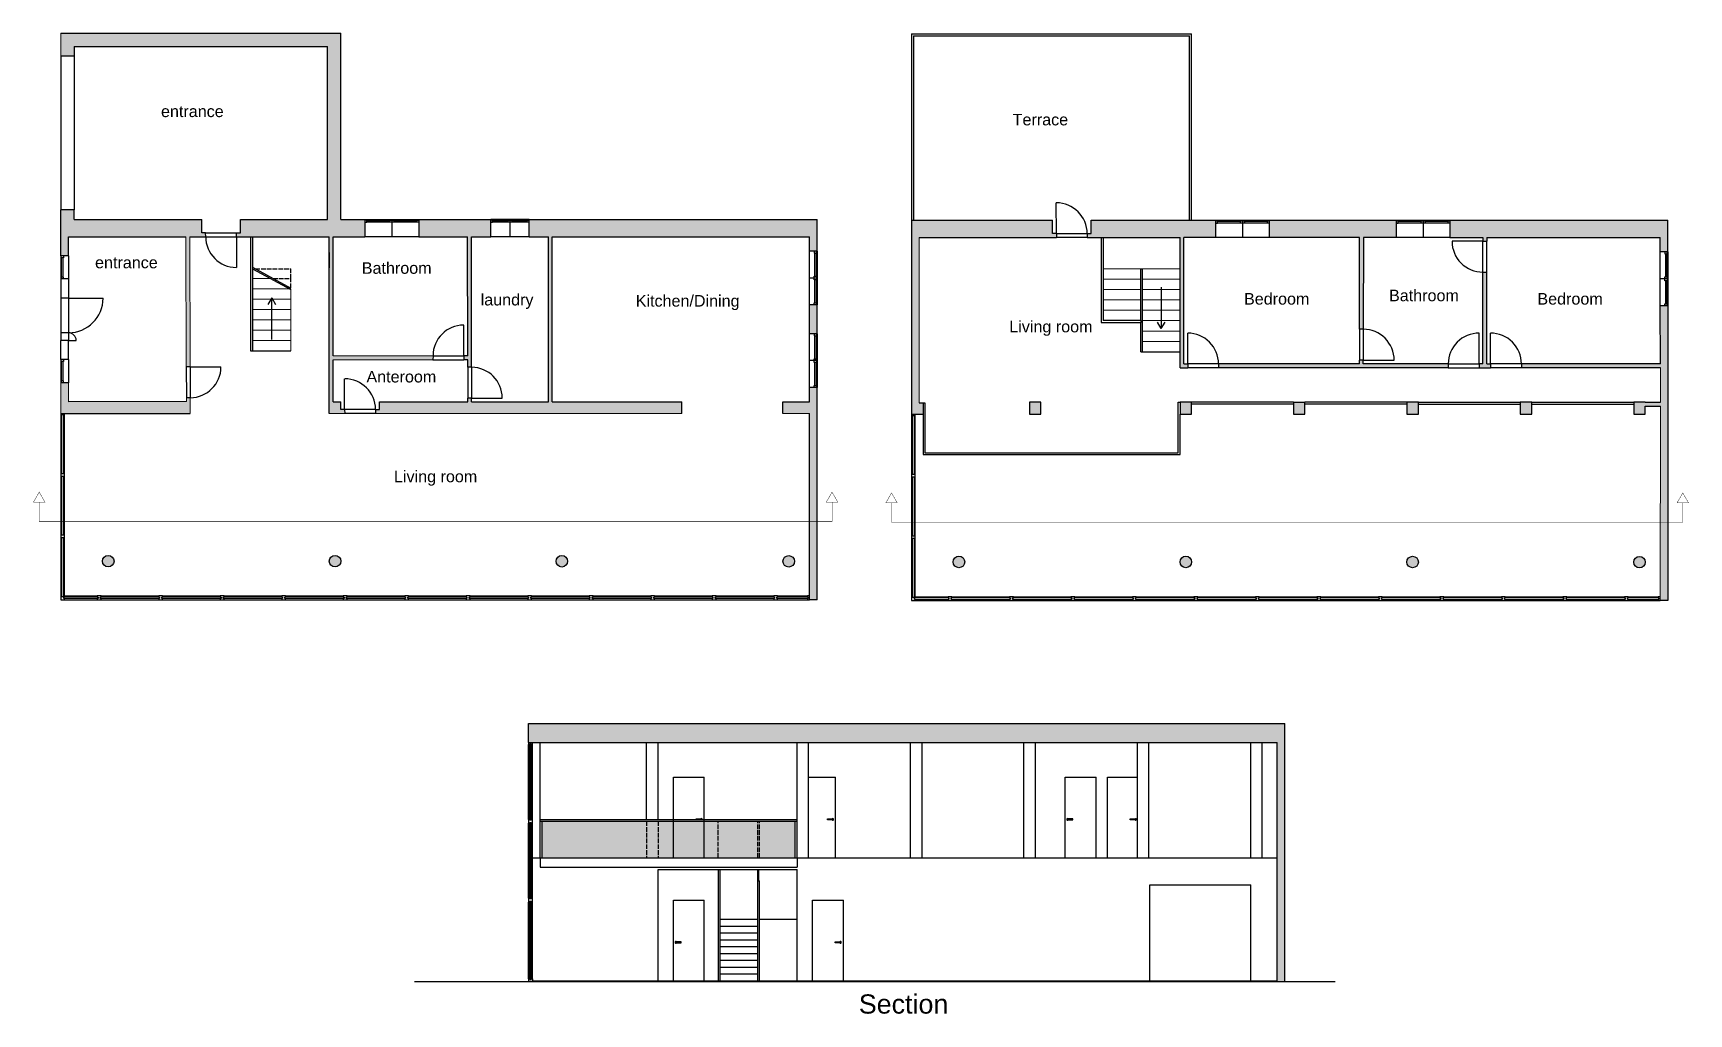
# Model space of a CAD drawing. Header units: millimetres. Extents: x 358 to 15620, y 1675 to 4228.
# Drawn here: x 358 to 4666, y 1675 to 4228 of the extents above; entities that cross this region are included whole.
import ezdxf

# ---------------------------------------------------------------- set-up
doc = ezdxf.new("R2010")
doc.units = ezdxf.units.MM
doc.linetypes.add('ACAD_ISO02W100', pattern=[15, 12, -3])
doc.linetypes.add('ACAD_ISO04W100', pattern=[30, 24, -3, 0, -3])
doc.layers.add('0-construction line', color=1, linetype='Continuous', lineweight=0)
doc.layers.add('L2_VISTA', color=2, linetype='Continuous', lineweight=25)
for name, color, linetype in [('glass', 4, 'Continuous'), ('infissi', 8, 'Continuous'), ('linee a vista', 5, 'Continuous'), ('sectioned walls', 7, 'Continuous')]:
    doc.layers.add(name, color=color, linetype=linetype)
doc.styles.get("Standard").update_dxf_attribs({"font": 'arial.ttf'})

msp = doc.modelspace()

# ---------------------------------------------------------------- hatches: boundary and pattern name
at = {"layer": 'glass', "transparency": 33554483}
h = msp.add_hatch(color=256, dxfattribs=at)
h.dxf.hatch_style = 1
h.paths.add_polyline_path([(1953.8, 2176.5), (1682, 2176.5), (1682, 2081.5), (1953.8, 2081.5)])
h.paths.add_polyline_path([(1983.8, 2176.5), (1953.8, 2176.5), (1953.8, 2081.5), (1983.8, 2081.5)])
h.paths.add_polyline_path([(2340.7, 2176.5), (1983.8, 2176.5), (1983.8, 2081.5), (2340.7, 2081.5)])
at = {"layer": 'sectioned walls'}
h = msp.add_hatch(color=256, dxfattribs=at)
h.dxf.hatch_style = 1
h.paths.add_polyline_path([(429.8, 4228.1), (429.8, 4168.1), (464.8, 4168.1), (464.8, 4193.1), (1123.5, 4193.1), (1123.5, 3743.1), (897.1, 3743.1), (897.1, 3708.4), (887.1, 3708.4), (887.1, 3698.1), (928.6, 3698.1), (1128.5, 3698.1), (1128.6, 3238), (1168.6, 3238), (1168.5, 3248.3), (1158.6, 3248.3), (1158.6, 3268), (1138.6, 3268), (1138.6, 3378), (1398.3, 3378), (1398.4, 3388), (1138.6, 3388), (1138.6, 3698.1), (1221.1, 3698.1), (1221.1, 3743.1), (1158.5, 3743.1), (1158.5, 4228.1)])
h.paths.add_polyline_path([(755.4, 3698.1), (756.4, 3359.3), (766.3, 3359.3), (765.4, 3698.1), (806.9, 3698.1), (806.8, 3708.1), (796.8, 3708.1), (796.8, 3743.1), (464.8, 3743.1), (464.8, 3768.1), (430, 3768.1), (430, 3648.1), (450, 3648.1), (450.1, 3698.1)], flags=16)
h.paths.add_polyline_path([(766.7, 3238), (766.6, 3279.1), (756.6, 3279.1), (756.7, 3269.1), (449.8, 3268.1), (449.9, 3318.1), (429.8, 3318.1), (429.8, 3238)])
h.paths.add_polyline_path([(1361.1, 3743.1), (1361.1, 3698.1), (1488.5, 3698.1), (1488.6, 3388), (1478.6, 3388), (1478.6, 3378), (1488.6, 3378), (1488.6, 3358.3), (1498.6, 3358.3), (1498.5, 3698.1), (1548.5, 3698.1), (1548.5, 3743.1), (1548.5, 3743.1)])
h.paths.add_polyline_path([(2046.1, 3238), (2046.1, 3268), (1708.6, 3268), (1708.5, 3698.1), (2377.7, 3698.1), (2377.7, 3660.6), (2397.7, 3660.6), (2397.7, 3743.1), (1648.5, 3743.1), (1648.5, 3698.1), (1698.5, 3698.1), (1698.6, 3268), (1498.6, 3268), (1498.6, 3278), (1488.6, 3278), (1488.6, 3268), (1258.8, 3268), (1258.8, 3248.5), (1248.8, 3248.5), (1248.8, 3238)])
h.paths.add_polyline_path([(2397.7, 3520.6), (2377.7, 3520.6), (2377.7, 3445.5), (2397.7, 3445.5)])
h.paths.add_polyline_path([(2377.7, 2753.1), (2397.7, 2753.1), (2397.7, 3305.5), (2377.7, 3305.5), (2377.7, 3268), (2308.9, 3268), (2308.9, 3238), (2377.7, 3238)])
h = msp.add_hatch(color=256, dxfattribs=at)
h.dxf.hatch_style = 1
h.paths.add_polyline_path([(2643.3, 3741.1), (2643.3, 3236), (2673.3, 3236), (2673.3, 3266.1), (2663.5, 3266.1), (2663.5, 3696.1), (3020.3, 3696.1), (3020.3, 3706.1), (3010.3, 3706.1), (3010.3, 3741.1)])
h.paths.add_polyline_path([(3342, 3696.1), (3342, 3356.9), (3362, 3356.9), (3362, 3366.9), (3352, 3366.9), (3352, 3696.1), (3434.5, 3696.1), (3434.5, 3741.1), (3110.5, 3741.1), (3110.5, 3706.4), (3100.5, 3706.4), (3100.6, 3696.1)])
h.paths.add_polyline_path([(3818.8, 3366.9), (3818.8, 3376.9), (3808.9, 3376.9), (3808.8, 3366.9), (3442.2, 3366.9), (3442.2, 3356.9), (4039.7, 3357.1), (4039.8, 3367.2)])
h.paths.add_polyline_path([(4130, 3366.9), (4120, 3366.9), (4120, 3356.9), (4150, 3356.9), (4149.9, 3366.9), (4140, 3366.9), (4139.9, 3605.8), (4130, 3605.9)])
h.paths.add_polyline_path([(4591.1, 2751.1), (4611.2, 2751.1), (4611.2, 3518.6), (4591.1, 3518.6), (4591.9, 3366.9), (4230.2, 3367.2), (4230.2, 3356.9), (4591.9, 3356.9), (4591.8, 3267.2), (4552.3, 3267.1), (4522.3, 3267.1), (4522.3, 3236), (4552.3, 3236.1), (4552.3, 3257.1), (4591.8, 3257.2)])
h = msp.add_hatch(color=256, dxfattribs=at)
h.dxf.hatch_style = 1
h.paths.add_polyline_path([(3808.9, 3696.1), (3808.9, 3457.1), (3818.8, 3457.1), (3819.1, 3696.1), (3904.4, 3696.1), (3904.4, 3741.1), (3574.5, 3741.1), (3574.5, 3696.1)])
h = msp.add_hatch(color=256, dxfattribs=at)
h.dxf.hatch_style = 1
h.paths.add_polyline_path([(4591.1, 3696.1), (4591.1, 3658.6), (4611.2, 3658.6), (4611.2, 3741.1), (4044.4, 3741.1), (4044.4, 3696.1), (4130, 3696.1), (4130, 3686.1), (4140, 3686.1), (4140, 3686.1), (4140, 3696.1)])
h = msp.add_hatch(color=256, dxfattribs=at)
h.dxf.hatch_style = 1
h.paths.add_polyline_path([(2950.1, 3267.1), (2950.1, 3236), (2980.1, 3236.1), (2980.1, 3267.1)])
h.paths.add_polyline_path([(3342, 3236), (3372, 3236.1), (3372, 3267.1), (3342, 3267.1)])
h.paths.add_polyline_path([(3667.1, 3267), (3637.1, 3267), (3637.1, 3235.9), (3667.1, 3236)])
h.paths.add_polyline_path([(3962.2, 3236.1), (3962.2, 3267.1), (3932.2, 3267.1), (3932.2, 3236)])
h.paths.add_polyline_path([(4257.2, 3267.1), (4227.2, 3267.1), (4227.2, 3236), (4257.2, 3236.1)])
h = msp.add_hatch(color=256, dxfattribs=at)
h.dxf.hatch_style = 1
h.paths.add_polyline_path([(2338.9, 2853.2, 1), (2308.9, 2853.2, 1)])
h.paths.add_polyline_path([(1718.7, 2853.4, 1), (1748.7, 2853.4, 1)])
h.paths.add_polyline_path([(1158.5, 2853.6, 1), (1128.5, 2853.6, 1)])
h.paths.add_polyline_path([(568.4, 2853.6, 1), (538.4, 2853.6, 1)])
h = msp.add_hatch(color=256, dxfattribs=at)
h.dxf.hatch_style = 1
h.paths.add_polyline_path([(4552.3, 2851.2, 1), (4522.3, 2851.2, 1)])
h.paths.add_polyline_path([(3932.2, 2851.4, 1), (3962.2, 2851.4, 1)])
h.paths.add_polyline_path([(3342, 2851.6, 1), (3372, 2851.6, 1)])
h.paths.add_polyline_path([(2781.8, 2851.6, 1), (2751.8, 2851.6, 1)])
h = msp.add_hatch(color=256, dxfattribs=at)
h.dxf.hatch_style = 1
h.paths.add_polyline_path([(3614.9, 2431.5), (1647, 2431.5), (1647, 2381.5), (3594.9, 2381.5), (3594.9, 1761.5), (1657, 1761.5), (1657, 1766.5), (1654, 1766.5), (1654, 1764.5), (1650, 1764.5), (1650, 1766.5), (1647, 1766.5), (1647, 1759.5), (3614.9, 1759.5)])

# ---------------------------------------------------------------- linework, layer by layer
for p, q in [((429.8, 4228.1), (1158.5, 4228.1)), ((1158.5, 3743.1), (1158.5, 4228.1)), ((464.8, 4193.1), (1123.5, 4193.1)), ((1123.5, 3743.1), (1123.5, 4193.1)), ((464.8, 3743.1), (796.8, 3743.1)), ((897.1, 3743.1), (1123.5, 3743.1)), ((1648.5, 3743.1), (2397.7, 3743.1)), ((2643.3, 3741.1), (3010.3, 3741.1)), ((2643.3, 3741.1), (2643.3, 3236)), ((4044.4, 3741.1), (4611.2, 3741.1)), ((450.1, 3698.1), (755.4, 3698.1)), ((765.4, 3698.1), (806.9, 3698.1)), ((887.1, 3698.1), (928.6, 3698.1)), ((923.6, 3698.1), (923.6, 3400.8)), ((928.6, 3698.1), (928.6, 3400.8)), ((928.6, 3698.1), (1128.6, 3698.1)), ((1128.6, 3238), (1128.5, 3698.1)), ((1128.7, 3616.7), (1128.6, 3698.1)), ((1138.6, 3698.1), (1221.1, 3698.1)), ((1138.6, 3388), (1138.6, 3698.1)), ((1488.6, 3388), (1488.5, 3698.1)), ((1498.5, 3698.1), (1548.5, 3698.1)), ((1498.6, 3358.3), (1498.5, 3698.1)), ((1698.6, 3268), (1698.5, 3698.1)), ((1708.5, 3698.1), (2377.7, 3698.1)), ((1708.6, 3268), (1708.5, 3698.1)), ((2663.5, 3696.1), (3020.3, 3696.1)), ((3100.6, 3696.1), (3342, 3696.1)), ((3342, 3356.9), (3342, 3696.1)), ((3352, 3366.9), (3352, 3696.1)), ((4130, 3696.1), (4130, 3686.1)), ((4140, 3696.1), (4591.1, 3696.1)), ((4140, 3696.1), (4140, 3686.1)), ((4130, 3366.9), (4130, 3605.9)), ((4140, 3366.9), (4139.9, 3605.8)), ((4611.2, 3518.6), (4611.2, 2751.1)), ((923.6, 3400.8), (928.6, 3400.8)), ((1138.6, 3268), (1138.6, 3378)), ((1488.6, 3388), (1478.6, 3388)), ((1488.6, 3378), (1478.6, 3378)), ((1488.6, 3358.3), (1488.6, 3378)), ((3352, 3366.9), (3362, 3366.9)), ((3808.8, 3366.9), (3442.2, 3366.9)), ((3808.8, 3366.9), (3808.9, 3376.8)), ((3818.8, 3366.9), (3818.8, 3376.9)), ((4039.8, 3367.2), (3818.8, 3366.9)), ((4130, 3366.9), (4120, 3366.9)), ((4140, 3366.9), (4149.9, 3366.9)), ((4591.9, 3366.9), (4230.2, 3367.2)), ((3342, 3356.9), (3362, 3356.9)), ((4039.7, 3357.1), (3442.2, 3356.9)), ((4120, 3356.9), (4150, 3356.9)), ((4591.9, 3356.9), (4230.2, 3356.9)), ((1488.6, 3268), (1488.6, 3278)), ((1498.6, 3268), (1498.6, 3278)), ((429.8, 3238), (766.7, 3238)), ((756.7, 3269.1), (449.8, 3268.1)), ((1138.6, 3268), (1158.6, 3268)), ((1158.6, 3248.3), (1158.6, 3268)), ((1168.5, 3248.3), (1158.6, 3248.3)), ((1248.8, 3248.5), (1258.8, 3248.5)), ((1258.8, 3268), (1488.6, 3268)), ((1258.8, 3248.5), (1258.8, 3268)), ((1498.6, 3268), (1698.6, 3268)), ((1708.6, 3268), (2046.1, 3268)), ((2046.1, 3238), (2046.1, 3268)), ((2308.9, 3268), (2377.7, 3268)), ((2308.9, 3238), (2308.9, 3268)), ((2643.3, 3236), (2673.3, 3236)), ((2663.5, 3266.1), (2673.3, 3266.1)), ((2673.3, 3266.1), (2673.3, 3236)), ((2980.1, 3267.1), (2950.1, 3267.1)), ((2950.1, 3267.1), (2950.1, 3236)), ((2950.1, 3236), (2980.1, 3236.1)), ((2980.1, 3236), (2980.1, 3267.1)), ((3342, 3267.1), (3342, 3236)), ((3372, 3267.1), (3342, 3267.1)), ((3342, 3236), (3372, 3236.1)), ((3372, 3236), (3372, 3267.1)), ((3637.1, 3267), (3637.1, 3235.9)), ((3667.1, 3267), (3637.1, 3267)), ((3637.1, 3235.9), (3667.1, 3236)), ((3667.1, 3235.9), (3667.1, 3267)), ((3932.2, 3267.1), (3932.2, 3236)), ((3962.2, 3267.1), (3932.2, 3267.1)), ((3932.2, 3236), (3962.2, 3236.1)), ((3962.2, 3236), (3962.2, 3267.1)), ((4227.2, 3267.1), (4227.2, 3236)), ((4257.2, 3267.1), (4227.2, 3267.1)), ((4227.2, 3236), (4257.2, 3236.1)), ((4257.2, 3236), (4257.2, 3267.1)), ((4522.3, 3267.1), (4522.3, 3236)), ((4552.3, 3267.1), (4522.3, 3267.1)), ((4522.3, 3236), (4552.3, 3236.1)), ((4552.3, 3267.1), (4591.8, 3267.2)), ((4552.3, 3257.1), (4591.8, 3257.2)), ((4552.3, 3236), (4552.3, 3257.1)), ((2397.7, 2753.1), (2377.7, 2753.1)), ((4611.2, 2751.1), (4591.1, 2751.1)), ((3614.9, 1759.5), (3614.9, 2431.5)), ((3594.9, 1761.5), (3594.9, 2381.5)), ((1350.6, 1759.5), (3745.2, 1759.5)), ((1657, 1761.5), (3594.9, 1761.5))]:
    msp.add_line(p, q)
at = {"color": 6, "linetype": 'ACAD_ISO04W100', "ltscale": 3, "const_width": 1}
for points in [[(373.8, 3007.3), (388.8, 3007.3), (373.8, 3033.3), (358.8, 3007.3), (373.8, 3007.3)], [(2436.6, 3007.3), (2421.6, 3007.3), (2436.6, 3033.3), (2451.6, 3007.3), (2436.6, 3007.3)], [(2591.4, 3005.2), (2606.4, 3005.2), (2591.4, 3031.2), (2576.4, 3005.2), (2591.4, 3005.2)], [(4650.1, 3005.2), (4635.1, 3005.2), (4650.1, 3031.2), (4665.1, 3005.2), (4650.1, 3005.2)], [(373.8, 3007.3), (373.8, 2957.3), (2436.6, 2957.3), (2436.6, 3007.3)], [(2591.4, 3005.2), (2591.4, 2955.2), (4650.1, 2955.2), (4650.1, 3005.2)]]:
    msp.add_lwpolyline(points, dxfattribs=at)
at = {"layer": '0-construction line', "color": 0, "lineweight": 0}
for p, q in [((429.8, 4168.1), (429.8, 4228.1)), ((2663.5, 3266.1), (2663.5, 3696.1)), ((1398.4, 3388), (1138.6, 3388)), ((1398.3, 3378), (1138.6, 3378)), ((429.8, 3238), (429.8, 3318.1)), ((449.8, 3268.1), (449.9, 3318.1)), ((2046.1, 3238), (1128.6, 3238)), ((2377.7, 3238), (2308.9, 3238))]:
    msp.add_line(p, q, dxfattribs=at)
at = {"layer": 'glass'}
for p, q in [((1226.1, 3740.6), (1286.1, 3740.6)), ((1226.1, 3736.6), (1286.1, 3736.6)), ((1296.1, 3740.6), (1356.1, 3740.6)), ((1296.1, 3736.6), (1356.1, 3736.6)), ((1553.5, 3740.6), (1593.5, 3740.6)), ((1553.5, 3736.6), (1593.5, 3736.6)), ((1603.5, 3740.6), (1643.5, 3740.6)), ((1603.5, 3736.6), (1643.5, 3736.6)), ((3439.5, 3738.6), (3499.5, 3738.6)), ((3439.5, 3734.6), (3499.5, 3734.6)), ((3509.5, 3738.6), (3569.5, 3738.6)), ((3509.5, 3734.6), (3569.5, 3734.6)), ((3909.4, 3738.6), (3969.4, 3738.6)), ((3909.4, 3734.6), (3969.4, 3734.6)), ((3979.4, 3738.6), (4039.4, 3738.6)), ((3979.4, 3734.6), (4039.4, 3734.6)), ((432, 3593.1), (432, 3643.1)), ((436, 3593.1), (436, 3643.1)), ((2391.2, 3655.6), (2391.2, 3595.6)), ((2395.2, 3655.6), (2395.2, 3595.6)), ((4604.7, 3653.6), (4604.7, 3593.6)), ((4608.7, 3653.6), (4608.7, 3593.6)), ((2391.2, 3585.6), (2391.2, 3525.6)), ((2395.2, 3585.6), (2395.2, 3525.6)), ((4604.7, 3583.6), (4604.7, 3523.6)), ((4608.7, 3583.6), (4608.7, 3523.6)), ((2391.2, 3440.5), (2391.2, 3380.5)), ((2395.2, 3440.5), (2395.2, 3380.5)), ((431.8, 3323.1), (431.8, 3373.1)), ((435.8, 3323.1), (435.8, 3373.1)), ((2391.2, 3370.5), (2391.2, 3310.5)), ((2395.2, 3370.5), (2395.2, 3310.5)), ((1650, 2179.5), (1650, 2376.5)), ((1654, 2179.5), (1654, 2376.5)), ((1650, 1974.5), (1650, 2173.5)), ((1654, 1974.5), (1654, 2173.5)), ((1650, 1766.5), (1650, 1968.5)), ((1654, 1766.5), (1654, 1968.5))]:
    msp.add_line(p, q, dxfattribs=at)
at = {"layer": 'glass', "color": 0, "linetype": 'Continuous', "lineweight": 0}
for p, q in [((755.4, 3698.1), (756.4, 3359.3)), ((765.4, 3698.1), (766.3, 3359.3)), ((756.6, 3279.1), (756.7, 3269.1)), ((766.6, 3279.1), (766.7, 3238))]:
    msp.add_line(p, q, dxfattribs=at)
at = {"layer": 'glass', "color": 0, "lineweight": 0}
for p, q in [((4591.9, 3356.9), (4591.8, 3267.2)), ((4591.8, 3257.2), (4591.1, 2751.1))]:
    msp.add_line(p, q, dxfattribs=at)
at = {"layer": 'glass', "color": 8}
for p, q in [((429.8, 3233), (429.8, 3083.1)), ((439.8, 3083.1), (439.8, 3233)), ((2643.3, 3231), (2643.3, 3081.1)), ((2653.3, 3081.1), (2653.3, 3231)), ((429.8, 3073.1), (429.8, 2923.1)), ((439.8, 2923.1), (439.8, 3073.1)), ((2643.3, 3071.1), (2643.3, 2921.1)), ((2653.3, 2921.1), (2653.3, 3071.1)), ((429.8, 2913.1), (429.8, 2763.1)), ((439.8, 2763.1), (439.8, 2913.1)), ((2643.3, 2911.1), (2643.3, 2761.1)), ((2653.3, 2761.1), (2653.3, 2911.1)), ((439.8, 2763.1), (524.8, 2763.1)), ((534.8, 2763.1), (684.8, 2763.1)), ((694.8, 2763.1), (844.8, 2763.1)), ((854.8, 2763.1), (1004.8, 2763.1)), ((1014.8, 2763.1), (1164.8, 2763.1)), ((1174.8, 2763.1), (1324.8, 2763.1)), ((1334.8, 2763.1), (1484.8, 2763.1)), ((1494.8, 2763.1), (1644.8, 2763.1)), ((1654.8, 2763.1), (1804.8, 2763.1)), ((1814.8, 2763.1), (1964.8, 2763.1)), ((1974.8, 2763.1), (2124.8, 2763.1)), ((2134.8, 2763.1), (2284.8, 2763.1)), ((2294.8, 2763.1), (2372.7, 2763.1)), ((2653.3, 2761.1), (2738.3, 2761.1)), ((2748.3, 2761.1), (2898.3, 2761.1)), ((2908.3, 2761.1), (3058.3, 2761.1)), ((3068.3, 2761.1), (3218.3, 2761.1)), ((3228.3, 2761.1), (3378.3, 2761.1)), ((3388.3, 2761.1), (3538.3, 2761.1)), ((3548.3, 2761.1), (3698.3, 2761.1)), ((3708.3, 2761.1), (3858.3, 2761.1)), ((3868.3, 2761.1), (4018.3, 2761.1)), ((4028.3, 2761.1), (4178.3, 2761.1)), ((4188.3, 2761.1), (4338.3, 2761.1)), ((4348.3, 2761.1), (4498.3, 2761.1)), ((4508.3, 2761.1), (4586.1, 2761.1)), ((439.8, 2753.1), (524.8, 2753.1)), ((534.8, 2753.1), (684.8, 2753.1)), ((694.8, 2753.1), (844.8, 2753.1)), ((854.8, 2753.1), (1004.8, 2753.1)), ((1014.8, 2753.1), (1164.8, 2753.1)), ((1174.8, 2753.1), (1324.8, 2753.1)), ((1334.8, 2753.1), (1484.8, 2753.1)), ((1494.8, 2753.1), (1644.8, 2753.1)), ((1654.8, 2753.1), (1804.8, 2753.1)), ((1814.8, 2753.1), (1964.8, 2753.1)), ((1974.8, 2753.1), (2124.8, 2753.1)), ((2134.8, 2753.1), (2284.8, 2753.1)), ((2294.8, 2753.1), (2372.7, 2753.1)), ((2653.3, 2751.1), (2738.3, 2751.1)), ((2748.3, 2751.1), (2898.3, 2751.1)), ((2908.3, 2751.1), (3058.3, 2751.1)), ((3068.3, 2751.1), (3218.3, 2751.1)), ((3228.3, 2751.1), (3378.3, 2751.1)), ((3388.3, 2751.1), (3538.3, 2751.1)), ((3548.3, 2751.1), (3698.3, 2751.1)), ((3708.3, 2751.1), (3858.3, 2751.1)), ((3868.3, 2751.1), (4018.3, 2751.1)), ((4028.3, 2751.1), (4178.3, 2751.1)), ((4188.3, 2751.1), (4338.3, 2751.1)), ((4348.3, 2751.1), (4498.3, 2751.1)), ((4508.3, 2751.1), (4586.1, 2751.1)), ((1647, 2181.5), (1647, 2376.5)), ((1657, 2181.5), (1657, 2376.5)), ((1647, 1976.5), (1647, 2171.5)), ((1657, 1976.5), (1657, 2171.5)), ((1647, 1766.5), (1647, 1966.5)), ((1657, 1766.5), (1657, 1966.5))]:
    msp.add_line(p, q, dxfattribs=at)
at = {"layer": 'glass', "color": 4, "linetype": 'Continuous', "lineweight": 0}
for p, q in [((432.8, 3233), (432.8, 3083)), ((436.8, 3233), (436.8, 3083)), ((2646.3, 3231), (2646.3, 3081)), ((2650.3, 3231), (2650.3, 3081)), ((432.8, 2923.1), (432.8, 3073.1)), ((436.8, 2923.1), (436.8, 3073.1)), ((2646.3, 2921.1), (2646.3, 3071.1)), ((2650.3, 2921.1), (2650.3, 3071.1)), ((432.8, 2763.1), (432.8, 2913.1)), ((436.8, 2763.1), (436.8, 2913.1)), ((2646.3, 2761.1), (2646.3, 2911.1)), ((2650.3, 2761.1), (2650.3, 2911.1)), ((439.8, 2760.1), (524.8, 2760.1)), ((534.8, 2760.1), (684.8, 2760.1)), ((694.8, 2760.1), (844.8, 2760.1)), ((854.8, 2760.1), (1004.8, 2760.1)), ((1014.8, 2760.1), (1164.8, 2760.1)), ((1174.8, 2760.1), (1324.8, 2760.1)), ((1334.8, 2760.1), (1484.8, 2760.1)), ((1494.8, 2760.1), (1644.8, 2760.1)), ((1654.8, 2760.1), (1804.8, 2760.1)), ((1814.8, 2760.1), (1964.8, 2760.1)), ((1974.8, 2760.1), (2124.8, 2760.1)), ((2134.8, 2760.1), (2284.8, 2760.1)), ((2294.8, 2760.1), (2372.7, 2760.1)), ((2653.3, 2758.1), (2738.3, 2758.1)), ((2748.3, 2758.1), (2898.3, 2758.1)), ((2908.3, 2758.1), (3058.3, 2758.1)), ((3068.3, 2758.1), (3218.3, 2758.1)), ((3228.3, 2758.1), (3378.3, 2758.1)), ((3388.3, 2758.1), (3538.3, 2758.1)), ((3548.3, 2758.1), (3698.3, 2758.1)), ((3708.3, 2758.1), (3858.3, 2758.1)), ((3868.3, 2758.1), (4018.3, 2758.1)), ((4028.3, 2758.1), (4178.3, 2758.1)), ((4188.3, 2758.1), (4338.3, 2758.1)), ((4348.3, 2758.1), (4498.3, 2758.1)), ((4508.3, 2758.1), (4586.1, 2758.1)), ((439.8, 2756.1), (524.8, 2756.1)), ((534.8, 2756.1), (684.8, 2756.1)), ((694.8, 2756.1), (844.8, 2756.1)), ((854.8, 2756.1), (1004.8, 2756.1)), ((1014.8, 2756.1), (1164.8, 2756.1)), ((1174.8, 2756.1), (1324.8, 2756.1)), ((1334.8, 2756.1), (1484.8, 2756.1)), ((1494.8, 2756.1), (1644.8, 2756.1)), ((1654.8, 2756.1), (1804.8, 2756.1)), ((1814.8, 2756.1), (1964.8, 2756.1)), ((1974.8, 2756.1), (2124.8, 2756.1)), ((2134.8, 2756.1), (2284.8, 2756.1)), ((2294.8, 2756.1), (2372.7, 2756.1)), ((2653.3, 2754.1), (2738.3, 2754.1)), ((2748.3, 2754.1), (2898.3, 2754.1)), ((2908.3, 2754.1), (3058.3, 2754.1)), ((3068.3, 2754.1), (3218.3, 2754.1)), ((3228.3, 2754.1), (3378.3, 2754.1)), ((3388.3, 2754.1), (3538.3, 2754.1)), ((3548.3, 2754.1), (3698.3, 2754.1)), ((3708.3, 2754.1), (3858.3, 2754.1)), ((3868.3, 2754.1), (4018.3, 2754.1)), ((4028.3, 2754.1), (4178.3, 2754.1)), ((4188.3, 2754.1), (4338.3, 2754.1)), ((4348.3, 2754.1), (4498.3, 2754.1)), ((4508.3, 2754.1), (4586.1, 2754.1))]:
    msp.add_line(p, q, dxfattribs=at)
at = {"layer": 'infissi'}
for p, q in [((429.8, 4168.1), (429.8, 3768.1)), ((464.8, 4168.1), (464.8, 3768.1)), ((3020.3, 3706.1), (3020, 3786.4)), ((806.8, 3708.1), (887.1, 3708.4)), ((806.9, 3697.9), (806.8, 3708.1)), ((887.1, 3698.1), (887.1, 3708.4)), ((1221.1, 3743.1), (1361.1, 3743.1)), ((1291.1, 3743.1), (1291.1, 3698.1)), ((1648.5, 3743.1), (1548.5, 3743.1)), ((1598.5, 3743.1), (1598.5, 3698.1)), ((3020.3, 3706.1), (3100.5, 3706.4)), ((3020.3, 3706.1), (3020.3, 3696.1)), ((3100.5, 3706.4), (3100.6, 3696.3)), ((3434.5, 3741.1), (3574.5, 3741.1)), ((3504.5, 3741.1), (3504.5, 3696.1)), ((3904.4, 3741.1), (4044.4, 3741.1)), ((3974.4, 3741.1), (3974.4, 3696.1)), ((806.9, 3698.1), (887.1, 3698.1)), ((887.1, 3698.1), (887.1, 3618.1)), ((1361.1, 3698.1), (1221.1, 3698.1)), ((1648.5, 3698.1), (1548.5, 3698.1)), ((3100.6, 3696.3), (3020.3, 3696.1)), ((3574.5, 3696.1), (3434.5, 3696.1)), ((4044.4, 3696.1), (3904.4, 3696.1)), ((4129.7, 3686.1), (4049.7, 3686.1)), ((4129.7, 3686.1), (4140, 3686.1)), ((4130, 3605.9), (4130, 3686.1)), ((4139.9, 3605.8), (4140, 3686.1)), ((430, 3648.1), (430, 3588.1)), ((450, 3648.1), (450, 3588.1)), ((2377.7, 3520.6), (2377.7, 3660.6)), ((2397.7, 3660.6), (2397.7, 3520.6)), ((4591.1, 3518.6), (4591.1, 3658.6)), ((4611.2, 3658.6), (4611.2, 3518.6)), ((2397.7, 3590.6), (2377.7, 3590.5)), ((4130, 3605.9), (4139.9, 3605.8)), ((4611.2, 3588.6), (4591.1, 3588.5)), ((450, 3538.1), (429.8, 3538.1)), ((429.8, 3538.1), (429.8, 3428.1)), ((450, 3538.1), (540, 3538.1)), ((450, 3538.1), (450, 3428.1)), ((450, 3448.1), (429.8, 3448.1)), ((1478.6, 3388.1), (1478.6, 3468.1)), ((3362, 3367.2), (3362, 3447.2)), ((3808.9, 3457.1), (3808.8, 3376.9)), ((3818.8, 3457.1), (3808.9, 3457.1)), ((3818.8, 3457.1), (3818.8, 3376.9)), ((4120, 3367.2), (4120, 3447.2)), ((4149.9, 3367.2), (4149.9, 3447.2)), ((450, 3428.1), (429.8, 3428.1)), ((450, 3428.1), (470, 3428.1)), ((2377.7, 3305.5), (2377.7, 3445.5)), ((2397.7, 3445.5), (2397.7, 3305.5)), ((429.8, 3378.1), (429.8, 3318.1)), ((449.9, 3378.1), (449.9, 3318.1)), ((1398.4, 3388.3), (1398.3, 3378)), ((1398.3, 3378), (1478.6, 3378)), ((1398.4, 3388), (1478.4, 3388.1)), ((1478.6, 3388), (1478.6, 3378)), ((2397.7, 3375.5), (2377.7, 3375.5)), ((3362, 3367.2), (3362, 3356.9)), ((3442.2, 3366.9), (3362, 3366.9)), ((3442.2, 3366.9), (3442.2, 3356.9)), ((3819.1, 3376.9), (3808.8, 3376.9)), ((3819.1, 3376.9), (3899.1, 3376.9)), ((4039.8, 3367.2), (4039.7, 3357.1)), ((4039.8, 3367.2), (4120, 3366.9)), ((4120, 3367.2), (4120, 3356.9)), ((4230.2, 3367.2), (4149.9, 3366.9)), ((4149.9, 3367.2), (4150, 3356.9)), ((4230.2, 3367.2), (4230.2, 3356.9)), ((766.7, 3359.3), (756.4, 3359.3)), ((756.4, 3359.3), (756.6, 3279.1)), ((766.3, 3359.3), (766.6, 3279.1)), ((766.7, 3359.3), (846.7, 3359.3)), ((1168.5, 3248.3), (1168.5, 3328.3)), ((1498.8, 3358.3), (1488.6, 3358.3)), ((1488.6, 3358.3), (1488.6, 3278)), ((1498.6, 3358.3), (1498.6, 3278.3)), ((3442.2, 3356.9), (3362, 3356.9)), ((4039.8, 3357.1), (4120, 3356.9)), ((4230.2, 3356.9), (4150, 3356.9)), ((766.9, 3279.1), (756.6, 3279.1)), ((1498.6, 3278), (1488.6, 3278)), ((1498.6, 3278), (1578.6, 3278)), ((1168.5, 3248.3), (1168.6, 3238)), ((1248.8, 3248.3), (1168.5, 3248.3)), ((1248.8, 3238.2), (1168.6, 3238)), ((1248.8, 3248.5), (1248.8, 3238.2)), ((2024, 2081.5), (2024, 2291.5)), ((2024, 2291.5), (2104.3, 2291.5)), ((2104.3, 2081.5), (2104.3, 2291.5)), ((2375.7, 2291.5), (2446, 2291.5)), ((2446, 2081.5), (2446, 2291.5)), ((3043.4, 2081.5), (3043.4, 2291.5)), ((3043.4, 2291.5), (3123.7, 2291.5)), ((3123.7, 2081.5), (3123.7, 2291.5)), ((3153.7, 2081.5), (3153.7, 2291.5)), ((3153.7, 2291.5), (3231, 2291.5)), ((2083, 2181.5), (2083, 2182.7)), ((2083, 2182.7), (2098, 2182.7)), ((2098, 2182.7), (2098, 2181.5)), ((2424.7, 2180.2), (2424.7, 2182.7)), ((2424.7, 2182.7), (2439.7, 2182.7)), ((2439.7, 2180.2), (2424.7, 2180.2)), ((2439.7, 2182.7), (2439.7, 2180.2)), ((3063.4, 2182.7), (3048.4, 2182.7)), ((3048.4, 2182.7), (3048.4, 2180.2)), ((3048.4, 2180.2), (3063.4, 2180.2)), ((3063.4, 2180.2), (3063.4, 2182.7)), ((3212.6, 2180.2), (3212.6, 2182.7)), ((3212.6, 2182.7), (3227.6, 2182.7)), ((3227.6, 2180.2), (3212.6, 2180.2)), ((3227.6, 2182.7), (3227.6, 2180.2)), ((2024.1, 1761.5), (2024.1, 1971.5)), ((2024.1, 1971.5), (2104.3, 1971.5)), ((2104.3, 1761.5), (2104.3, 1971.5)), ((2385.7, 1761.5), (2385.7, 1971.5)), ((2385.7, 1971.5), (2466, 1971.5)), ((2466, 1761.5), (2466, 1971.5)), ((2024.1, 1761.5), (2024.1, 1861.5)), ((2044.1, 1862.7), (2029.1, 1862.7)), ((2029.1, 1862.7), (2029.1, 1860.2)), ((2029.1, 1860.2), (2044.1, 1860.2)), ((2044.1, 1860.2), (2044.1, 1862.7)), ((2444.7, 1860.2), (2444.7, 1862.7)), ((2444.7, 1862.7), (2459.7, 1862.7)), ((2459.7, 1860.2), (2444.7, 1860.2)), ((2459.7, 1862.7), (2459.7, 1860.2))]:
    msp.add_line(p, q, dxfattribs=at)
at = {"layer": 'infissi', "color": 3}
for p, q in [((1226.1, 3741.6), (1221.1, 3741.6)), ((1221.1, 3735.6), (1226.1, 3735.6)), ((1226.1, 3735.6), (1226.1, 3741.6)), ((1286.1, 3735.6), (1286.1, 3741.6)), ((1286.1, 3741.6), (1291.1, 3741.6)), ((1291.1, 3735.6), (1286.1, 3735.6)), ((1291.1, 3741.6), (1296.1, 3741.6)), ((1291.1, 3741.6), (1291.1, 3735.6)), ((1296.1, 3735.6), (1291.1, 3735.6)), ((1296.1, 3741.6), (1296.1, 3735.6)), ((1356.1, 3735.6), (1356.1, 3741.6)), ((1356.1, 3741.6), (1361.1, 3741.6)), ((1361.1, 3735.6), (1356.1, 3735.6)), ((1553.5, 3741.6), (1548.5, 3741.6)), ((1548.5, 3735.6), (1553.5, 3735.6)), ((1553.5, 3735.6), (1553.5, 3741.6)), ((1593.5, 3735.6), (1593.5, 3741.6)), ((1593.5, 3741.6), (1598.5, 3741.6)), ((1598.5, 3735.6), (1593.5, 3735.6)), ((1598.5, 3741.6), (1603.5, 3741.6)), ((1598.5, 3741.6), (1598.5, 3735.6)), ((1603.5, 3735.6), (1598.5, 3735.6)), ((1603.5, 3741.6), (1603.5, 3735.6)), ((1643.5, 3735.6), (1643.5, 3741.6)), ((1643.5, 3741.6), (1648.5, 3741.6)), ((1648.5, 3735.6), (1643.5, 3735.6)), ((3439.5, 3739.6), (3434.5, 3739.6)), ((3434.5, 3733.6), (3439.5, 3733.6)), ((3439.5, 3733.6), (3439.5, 3739.6)), ((3499.5, 3733.6), (3499.5, 3739.6)), ((3499.5, 3739.6), (3504.5, 3739.6)), ((3504.5, 3733.6), (3499.5, 3733.6)), ((3504.5, 3739.6), (3509.5, 3739.6)), ((3504.5, 3739.6), (3504.5, 3733.6)), ((3509.5, 3733.6), (3504.5, 3733.6)), ((3509.5, 3739.6), (3509.5, 3733.6)), ((3569.5, 3733.6), (3569.5, 3739.6)), ((3569.5, 3739.6), (3574.5, 3739.6)), ((3574.5, 3733.6), (3569.5, 3733.6)), ((3909.4, 3739.6), (3904.4, 3739.6)), ((3904.4, 3733.6), (3909.4, 3733.6)), ((3909.4, 3733.6), (3909.4, 3739.6)), ((3969.4, 3733.6), (3969.4, 3739.6)), ((3969.4, 3739.6), (3974.4, 3739.6)), ((3974.4, 3733.6), (3969.4, 3733.6)), ((3974.4, 3739.6), (3979.4, 3739.6)), ((3974.4, 3739.6), (3974.4, 3733.6)), ((3979.4, 3733.6), (3974.4, 3733.6)), ((3979.4, 3739.6), (3979.4, 3733.6)), ((4039.4, 3733.6), (4039.4, 3739.6)), ((4039.4, 3739.6), (4044.4, 3739.6)), ((4044.4, 3733.6), (4039.4, 3733.6)), ((431, 3643.1), (431, 3648.1)), ((437, 3643.1), (431, 3643.1)), ((437, 3648.1), (437, 3643.1)), ((2390.2, 3660.6), (2390.2, 3655.6)), ((2390.2, 3655.6), (2396.2, 3655.6)), ((2396.2, 3655.6), (2396.2, 3660.6)), ((4603.7, 3658.6), (4603.7, 3653.6)), ((4603.7, 3653.6), (4609.7, 3653.6)), ((4609.7, 3653.6), (4609.7, 3658.6)), ((437, 3593.1), (431, 3593.1)), ((431, 3593.1), (431, 3588.1)), ((437, 3588.1), (437, 3593.1)), ((2390.2, 3595.6), (2396.2, 3595.6)), ((2390.2, 3590.6), (2390.2, 3595.6)), ((2390.2, 3585.6), (2390.2, 3590.6)), ((2396.2, 3590.6), (2390.2, 3590.6)), ((2396.2, 3585.6), (2390.2, 3585.6)), ((2396.2, 3595.6), (2396.2, 3590.6)), ((2396.2, 3590.6), (2396.2, 3585.6)), ((4603.7, 3593.6), (4609.7, 3593.6)), ((4603.7, 3588.6), (4603.7, 3593.6)), ((4603.7, 3583.6), (4603.7, 3588.6)), ((4609.7, 3588.6), (4603.7, 3588.6)), ((4609.7, 3583.6), (4603.7, 3583.6)), ((4609.7, 3593.6), (4609.7, 3588.6)), ((4609.7, 3588.6), (4609.7, 3583.6)), ((2390.2, 3520.6), (2390.2, 3525.6)), ((2390.2, 3525.6), (2396.2, 3525.6)), ((2396.2, 3525.6), (2396.2, 3520.6)), ((4603.7, 3518.6), (4603.7, 3523.6)), ((4603.7, 3523.6), (4609.7, 3523.6)), ((4609.7, 3523.6), (4609.7, 3518.6)), ((2390.2, 3445.5), (2390.2, 3440.5)), ((2390.2, 3440.5), (2396.2, 3440.5)), ((2396.2, 3440.5), (2396.2, 3445.5)), ((430.8, 3373.1), (430.8, 3378.1)), ((436.8, 3373.1), (430.8, 3373.1)), ((436.8, 3378.1), (436.8, 3373.1)), ((2390.2, 3380.5), (2396.2, 3380.5)), ((2390.2, 3375.5), (2390.2, 3380.5)), ((2390.2, 3370.5), (2390.2, 3375.5)), ((2396.2, 3375.5), (2390.2, 3375.5)), ((2396.2, 3370.5), (2390.2, 3370.5)), ((2396.2, 3380.5), (2396.2, 3375.5)), ((2396.2, 3375.5), (2396.2, 3370.5)), ((436.8, 3323.1), (430.8, 3323.1)), ((430.8, 3323.1), (430.8, 3318.1)), ((436.8, 3318.1), (436.8, 3323.1)), ((2390.2, 3305.5), (2390.2, 3310.5)), ((2390.2, 3310.5), (2396.2, 3310.5)), ((2396.2, 3310.5), (2396.2, 3305.5))]:
    msp.add_line(p, q, dxfattribs=at)
at = {"layer": 'infissi'}
for centre, radius, start, end in [((3019.4, 3705.2), 81.2, 0.8412, 89.5083), ((886.9, 3698.1), 80, 180.1635, 270), ((4129.7, 3685.9), 80, 179.837, 270.2001), ((450, 3538.1), 90, 270, 0), ((450, 3428.1), 20, 0, 90), ((1478.4, 3388.1), 80, 90, 179.8365), ((3362.2, 3367.2), 80, 359.7999, 90.163), ((3819.1, 3377.1), 80, 359.837, 90.2001), ((4119.8, 3367.2), 80, 89.8368, 180.0007), ((4150.2, 3367.2), 80, 359.9993, 90.1632), ((766.7, 3359.1), 80, 270.1635, 0), ((1168.8, 3248.3), 80, 0.1635, 90), ((1498.6, 3278.3), 80, 0, 89.8365), ((2097, 2181.5), 2, 0, 141.3178), ((2438.7, 2181.5), 2, 218.6822, 141.3178), ((3049.4, 2181.5), 2, 38.6822, 321.3178), ((3226.6, 2181.5), 2, 218.6822, 141.3178), ((2030.1, 1861.5), 2, 38.6822, 321.3178), ((2458.7, 1861.5), 2, 218.6822, 141.3178)]:
    msp.add_arc(centre, radius, start, end, dxfattribs=at)
at = {"layer": 'L2_VISTA'}
for p, q in [((978.6, 3539), (968.6, 3521.7)), ((978.6, 3430.8), (978.6, 3539)), ((978.6, 3539), (988.6, 3521.7)), ((3293.3, 3567), (3293.3, 3458.8)), ((3293.3, 3458.8), (3283.3, 3476.1)), ((3293.3, 3458.8), (3303.3, 3476.1))]:
    msp.add_line(p, q, dxfattribs=at)
at = {"layer": 'linee a vista'}
for p, q in [((2643.3, 4226.1), (3372, 4226.1)), ((2643.3, 4226.1), (2643.3, 3741.1)), ((3372, 3741.1), (3372, 4226.1)), ((2648.3, 4221.1), (3367, 4221.1)), ((2648.3, 4221.1), (2648.3, 3741.1)), ((3367, 3741.1), (3367, 4221.1)), ((3137, 3696.1), (3137, 3475)), ((3142, 3696.1), (3142, 3480)), ((3240.1, 3480), (3240.2, 3614.7)), ((3240.2, 3614.7), (3244.2, 3614.7)), ((3244.1, 3398.8), (3244.2, 3614.7)), ((3137, 3475), (3240.1, 3475)), ((3240.1, 3480), (3142.1, 3480)), ((3240.1, 3480), (3240.1, 3475)), ((3240.1, 3398.8), (3240.1, 3475)), ((928.6, 3400.8), (1028.6, 3400.8)), ((3240.1, 3398.8), (3244.1, 3398.8)), ((3244.1, 3398.8), (3342, 3398.8)), ((2673.3, 3266.1), (2678.3, 3266.1)), ((2673.3, 3236), (2673.3, 3131)), ((2678.3, 3266.1), (2678.3, 3136)), ((3337, 3136), (3337, 3267.1)), ((3337, 3267.1), (3342, 3267.1)), ((3342, 3131), (3342, 3236)), ((3637.1, 3267.1), (3372, 3267.1)), ((3637.1, 3262.1), (3372, 3262.1)), ((3932.2, 3267.1), (3667.1, 3267.1)), ((3932.2, 3262.1), (3667.1, 3262.1)), ((3962.2, 3267.1), (4227.2, 3267.1)), ((3962.2, 3262.1), (4227.2, 3262.1)), ((4257.2, 3267.1), (4522.3, 3267.1)), ((4257.2, 3262.1), (4522.3, 3262.1)), ((2673.3, 3131), (3342, 3131)), ((2678.3, 3136), (3337, 3136)), ((1677, 2081.5), (1677, 2381.5)), ((1953.8, 2181.5), (1953.8, 2381.5)), ((1983.8, 2181.5), (1983.8, 2381.5)), ((2345.7, 2081.5), (2345.7, 2381.5)), ((2375.7, 2081.5), (2375.7, 2381.5)), ((2640.8, 2081.5), (2640.8, 2381.5)), ((2670.8, 2081.5), (2670.8, 2381.5)), ((2935.9, 2081.5), (2935.9, 2381.5)), ((2965.9, 2081.5), (2965.9, 2381.5)), ((3231, 2081.5), (3231, 2381.5)), ((3261, 2081.5), (3261, 2381.5)), ((3526, 2081.5), (3526, 2381.5)), ((3556, 2081.5), (3556, 2381.5)), ((1677, 2181.5), (2345.7, 2181.5)), ((1677, 2176.5), (2345.7, 2176.5)), ((1682, 2081.5), (1682, 2176.5)), ((2340.7, 2081.5), (2340.7, 2176.5)), ((1657, 2081.5), (3594.9, 2081.5)), ((1677, 2081.5), (1677, 2057.5)), ((2345.7, 2081.5), (2345.7, 2057.5)), ((1677, 2057.5), (2345.7, 2057.5)), ((1983.9, 1761.5), (1983.9, 2051.5)), ((1983.9, 2051.5), (2345.8, 2051.5)), ((2140.8, 1761.5), (2140.8, 2051.5)), ((2145.8, 1761.5), (2145.8, 2051.5)), ((2243.8, 1761.5), (2243.8, 2051.5)), ((2245.8, 2021.7), (2245.8, 2051.5)), ((2345.8, 1761.5), (2345.8, 2051.5)), ((2243.8, 2021.7), (2247.8, 2021.8)), ((2247.8, 1761.5), (2247.8, 2021.8)), ((3263.3, 1761.5), (3263.3, 2011.5)), ((3263.3, 2011.5), (3526.1, 2011.5)), ((3526.1, 1761.5), (3526.1, 2011.5)), ((2145.8, 1921.7), (2243.8, 1921.7)), ((2145.8, 1903.9), (2243.8, 1903.9)), ((2247.8, 1921.8), (2345.8, 1921.7)), ((2145.8, 1886.1), (2243.8, 1886.1)), ((2145.8, 1868.3), (2243.8, 1868.3)), ((2145.8, 1850.5), (2243.8, 1850.5)), ((2145.8, 1832.7), (2243.8, 1832.7)), ((2145.8, 1814.9), (2243.8, 1814.9)), ((2145.8, 1797.1), (2243.8, 1797.1)), ((2145.8, 1779.3), (2243.8, 1779.3))]:
    msp.add_line(p, q, dxfattribs=at)
at = {"layer": 'linee a vista', "color": 3}
for p, q in [((928.6, 3618.7), (1028.7, 3564.4)), ((928.6, 3614.7), (1028.7, 3560.4))]:
    msp.add_line(p, q, dxfattribs=at)
at = {"layer": 'linee a vista', "lineweight": 0}
for p, q in [((975, 3589.6), (928.6, 3589.6)), ((3240.2, 3614.7), (3142.1, 3614.7)), ((3240.2, 3587.7), (3142.1, 3587.7)), ((3342, 3614.7), (3244.2, 3614.7)), ((3342, 3587.7), (3244.2, 3587.7)), ((1024.8, 3562.6), (928.6, 3562.6)), ((1028.9, 3535.6), (928.6, 3535.6)), ((1028.7, 3560.4), (1028.7, 3535.4)), ((1028.7, 3535.4), (1028.7, 3481.8)), ((3240.1, 3560.6), (3142.1, 3560.6)), ((3240.1, 3533.6), (3142.1, 3533.6)), ((3342, 3560.6), (3244.1, 3560.6)), ((3342, 3533.6), (3244.1, 3533.6)), ((1028.9, 3509), (928.7, 3509)), ((3240.1, 3507), (3142.1, 3507)), ((3342, 3507), (3244.1, 3507)), ((1028.8, 3454.7), (928.6, 3454.7)), ((1028.9, 3482), (928.7, 3482)), ((1028.7, 3481.8), (1028.7, 3427.7)), ((3240.1, 3480), (3142.1, 3480)), ((3342, 3480), (3244.1, 3480)), ((3342, 3452.7), (3244.1, 3452.7)), ((1028.8, 3427.7), (928.6, 3427.7)), ((1028.7, 3427.7), (1028.6, 3400.8)), ((3342, 3425.7), (3244.1, 3425.7))]:
    msp.add_line(p, q, dxfattribs=at)
at = {"layer": 'linee a vista', "linetype": 'ACAD_ISO02W100'}
for p, q in [((936.1, 3614.6), (1028.7, 3614.5)), ((982.3, 3589.6), (1028.7, 3589.5)), ((1028.7, 3589.5), (1028.7, 3614.5)), ((1028.7, 3564.4), (1028.7, 3589.5)), ((1953.8, 2176.5), (1953.8, 2081.5)), ((1983.8, 2176.5), (1983.8, 2081.5)), ((2140.7, 2081.5), (2140.7, 2176.5)), ((2243.8, 2081.5), (2243.8, 2176.5)), ((2247.8, 2081.5), (2247.8, 2176.5))]:
    msp.add_line(p, q, dxfattribs=at)
at = {"layer": 'linee a vista', "color": 5, "lineweight": 0}
for p, q in [((1028.7, 3508.4), (1028.7, 3535.4)), ((1028.8, 3454.8), (1028.8, 3481.8))]:
    msp.add_line(p, q, dxfattribs=at)
at = {"layer": 'sectioned walls'}
for p, q in [((464.8, 4193.1), (464.8, 4168.1)), ((464.8, 4168.1), (429.8, 4168.1)), ((464.8, 3768.1), (429.8, 3768.1)), ((430, 3648.1), (430, 3768.1)), ((464.8, 3743.1), (464.8, 3768.1)), ((796.8, 3708.1), (796.8, 3743.1)), ((806.8, 3708.1), (796.8, 3708.1)), ((887.1, 3708.4), (897.1, 3708.4)), ((897.1, 3708.4), (897.1, 3743.1)), ((1158.5, 3743.1), (1221.1, 3743.1)), ((1221.1, 3743.1), (1221.1, 3698.1)), ((1361.1, 3743.1), (1548.5, 3743.1)), ((1361.1, 3743.1), (1361.1, 3698.1)), ((1548.5, 3698.1), (1548.5, 3743.1)), ((1648.5, 3698.1), (1648.5, 3743.1)), ((2397.7, 3445.5), (2397.7, 3743.1)), ((3010.3, 3706.1), (3010.3, 3741.1)), ((3020.3, 3706.1), (3010.3, 3706.1)), ((3100.5, 3706.4), (3110.5, 3706.4)), ((3110.5, 3706.4), (3110.5, 3741.1)), ((3110.5, 3741.1), (3434.5, 3741.1)), ((3434.5, 3741.1), (3434.5, 3696.1)), ((4044.4, 3741.1), (4044.4, 3696.1)), ((4611.2, 3658.6), (4611.2, 3741.1)), ((450, 3648.1), (450.1, 3698.1)), ((1361.1, 3698.1), (1488.5, 3698.1)), ((1648.5, 3698.1), (1698.5, 3698.1)), ((2377.7, 3660.6), (2377.7, 3698.1)), ((3434.5, 3696.1), (3352, 3696.1)), ((4044.4, 3696.1), (4130, 3696.1)), ((4591.1, 3658.6), (4591.1, 3696.1)), ((450, 3648.1), (430, 3648.1)), ((2397.7, 3660.6), (2377.7, 3660.6)), ((4611.2, 3658.6), (4591.1, 3658.6)), ((430, 3588.1), (429.8, 3538.1)), ((450, 3588.1), (430, 3588.1)), ((450, 3588.1), (450, 3538.1)), ((2377.7, 3445.5), (2377.7, 3520.6)), ((2397.7, 3520.6), (2377.7, 3520.6)), ((4611.1, 3518.6), (4591.1, 3518.6)), ((4591.9, 3366.9), (4591.1, 3518.6)), ((429.8, 3378.1), (429.8, 3428.1)), ((449.9, 3378.1), (450, 3428.1)), ((2397.7, 3445.5), (2377.7, 3445.5)), ((449.9, 3378.1), (429.8, 3378.1)), ((449.9, 3318.1), (429.8, 3318.1)), ((2377.7, 3268), (2377.7, 3305.5)), ((2397.7, 3305.5), (2377.7, 3305.5)), ((2397.7, 2753.1), (2397.7, 3305.5)), ((429.8, 3238), (429.8, 3233)), ((429.8, 3233), (432.8, 3233)), ((432.8, 3233), (432.8, 3235)), ((432.8, 3235), (436.8, 3235)), ((436.8, 3235), (436.8, 3233)), ((436.8, 3233), (439.8, 3233)), ((439.8, 3233), (439.8, 3238)), ((2377.7, 2753.1), (2377.7, 3238)), ((2643.3, 3236), (2643.3, 3231)), ((2646.3, 3231), (2646.3, 3233)), ((2646.3, 3233), (2650.3, 3233)), ((2650.3, 3233), (2650.3, 3231)), ((2653.3, 3231), (2653.3, 3236)), ((2643.3, 3231), (2646.3, 3231)), ((2650.3, 3231), (2653.3, 3231)), ((2377.7, 2763.1), (2372.7, 2763.1)), ((2372.7, 2763.1), (2372.7, 2760.1)), ((2372.7, 2760.1), (2374.7, 2760.1)), ((2374.7, 2760.1), (2374.7, 2756.1)), ((4591.1, 2761.1), (4586.1, 2761.1)), ((4586.1, 2761.1), (4586.1, 2758.1)), ((4586.1, 2758.1), (4588.1, 2758.1)), ((4588.1, 2758.1), (4588.1, 2754.1)), ((2374.7, 2756.1), (2372.7, 2756.1)), ((2372.7, 2756.1), (2372.7, 2753.1)), ((2372.7, 2753.1), (2377.7, 2753.1)), ((4588.1, 2754.1), (4586.1, 2754.1)), ((4586.1, 2754.1), (4586.1, 2751.1)), ((4586.1, 2751.1), (4591.1, 2751.1)), ((1647, 2381.5), (1647, 2431.5)), ((1647, 2431.5), (3614.9, 2431.5)), ((1647, 2381.5), (3594.9, 2381.5)), ((1647, 2381.5), (1647, 2376.5)), ((1647, 2376.5), (1650, 2376.5)), ((1650, 2376.5), (1650, 2378.5)), ((1650, 2378.5), (1654, 2378.5)), ((1654, 2378.5), (1654, 2376.5)), ((1654, 2376.5), (1657, 2376.5)), ((1657, 2376.5), (1657, 2381.5)), ((1647, 1766.5), (1647, 1759.5)), ((1647, 1766.5), (1650, 1766.5)), ((1650, 1766.5), (1650, 1764.5)), ((1654, 1764.5), (1654, 1766.5)), ((1654, 1766.5), (1657, 1766.5)), ((1657, 1766.5), (1657, 1761.5)), ((1650, 1764.5), (1654, 1764.5))]:
    msp.add_line(p, q, dxfattribs=at)
for points in [[(3574.5, 3741.1), (3904.4, 3741.1), (3904.4, 3696.1), (3819.1, 3696.1), (3818.8, 3457.1)], [(3808.9, 3457.1), (3808.9, 3696.1), (3574.5, 3696.1), (3574.5, 3741.1)]]:
    msp.add_lwpolyline(points, dxfattribs=at)
for points in [[(429.8, 3083.1), (429.8, 3073.1), (432.8, 3073.1), (432.8, 3075.1), (436.8, 3075.1), (436.8, 3073.1), (439.8, 3073.1), (439.8, 3083.1), (436.8, 3083.1), (436.8, 3081.1), (432.8, 3081.1), (432.8, 3083.1)], [(2643.3, 3081.1), (2643.3, 3071.1), (2646.3, 3071.1), (2646.3, 3073.1), (2650.3, 3073.1), (2650.3, 3071.1), (2653.3, 3071.1), (2653.3, 3081.1), (2650.3, 3081.1), (2650.3, 3079.1), (2646.3, 3079.1), (2646.3, 3081.1)], [(429.8, 2923.1), (429.8, 2913.1), (432.8, 2913.1), (432.8, 2915.1), (436.8, 2915.1), (436.8, 2913.1), (439.8, 2913.1), (439.8, 2923.1), (436.8, 2923.1), (436.8, 2921.1), (432.8, 2921.1), (432.8, 2923.1)], [(2643.3, 2921.1), (2643.3, 2911.1), (2646.3, 2911.1), (2646.3, 2913.1), (2650.3, 2913.1), (2650.3, 2911.1), (2653.3, 2911.1), (2653.3, 2921.1), (2650.3, 2921.1), (2650.3, 2919.1), (2646.3, 2919.1), (2646.3, 2921.1)], [(429.8, 2753.1), (439.8, 2753.1), (439.8, 2756.1), (437.8, 2756.1), (437.8, 2760.1), (439.8, 2760.1), (439.8, 2763.1), (436.8, 2763.1), (436.8, 2761.1), (432.8, 2761.1), (432.8, 2763.1), (429.8, 2763.1)], [(534.8, 2763.1), (524.8, 2763.1), (524.8, 2760.1), (526.8, 2760.1), (526.8, 2756.1), (524.8, 2756.1), (524.8, 2753.1), (534.8, 2753.1), (534.8, 2756.1), (532.8, 2756.1), (532.8, 2760.1), (534.8, 2760.1)], [(694.8, 2763.1), (684.8, 2763.1), (684.8, 2760.1), (686.8, 2760.1), (686.8, 2756.1), (684.8, 2756.1), (684.8, 2753.1), (694.8, 2753.1), (694.8, 2756.1), (692.8, 2756.1), (692.8, 2760.1), (694.8, 2760.1)], [(854.8, 2763.1), (844.8, 2763.1), (844.8, 2760.1), (846.8, 2760.1), (846.8, 2756.1), (844.8, 2756.1), (844.8, 2753.1), (854.8, 2753.1), (854.8, 2756.1), (852.8, 2756.1), (852.8, 2760.1), (854.8, 2760.1)], [(1014.8, 2763.1), (1004.8, 2763.1), (1004.8, 2760.1), (1006.8, 2760.1), (1006.8, 2756.1), (1004.8, 2756.1), (1004.8, 2753.1), (1014.8, 2753.1), (1014.8, 2756.1), (1012.8, 2756.1), (1012.8, 2760.1), (1014.8, 2760.1)], [(1174.8, 2763.1), (1164.8, 2763.1), (1164.8, 2760.1), (1166.8, 2760.1), (1166.8, 2756.1), (1164.8, 2756.1), (1164.8, 2753.1), (1174.8, 2753.1), (1174.8, 2756.1), (1172.8, 2756.1), (1172.8, 2760.1), (1174.8, 2760.1)], [(1334.8, 2763.1), (1324.8, 2763.1), (1324.8, 2760.1), (1326.8, 2760.1), (1326.8, 2756.1), (1324.8, 2756.1), (1324.8, 2753.1), (1334.8, 2753.1), (1334.8, 2756.1), (1332.8, 2756.1), (1332.8, 2760.1), (1334.8, 2760.1)], [(1494.8, 2763.1), (1484.8, 2763.1), (1484.8, 2760.1), (1486.8, 2760.1), (1486.8, 2756.1), (1484.8, 2756.1), (1484.8, 2753.1), (1494.8, 2753.1), (1494.8, 2756.1), (1492.8, 2756.1), (1492.8, 2760.1), (1494.8, 2760.1)], [(1654.8, 2763.1), (1644.8, 2763.1), (1644.8, 2760.1), (1646.8, 2760.1), (1646.8, 2756.1), (1644.8, 2756.1), (1644.8, 2753.1), (1654.8, 2753.1), (1654.8, 2756.1), (1652.8, 2756.1), (1652.8, 2760.1), (1654.8, 2760.1)], [(1814.8, 2763.1), (1804.8, 2763.1), (1804.8, 2760.1), (1806.8, 2760.1), (1806.8, 2756.1), (1804.8, 2756.1), (1804.8, 2753.1), (1814.8, 2753.1), (1814.8, 2756.1), (1812.8, 2756.1), (1812.8, 2760.1), (1814.8, 2760.1)], [(1974.8, 2763.1), (1964.8, 2763.1), (1964.8, 2760.1), (1966.8, 2760.1), (1966.8, 2756.1), (1964.8, 2756.1), (1964.8, 2753.1), (1974.8, 2753.1), (1974.8, 2756.1), (1972.8, 2756.1), (1972.8, 2760.1), (1974.8, 2760.1)], [(2134.8, 2763.1), (2124.8, 2763.1), (2124.8, 2760.1), (2126.8, 2760.1), (2126.8, 2756.1), (2124.8, 2756.1), (2124.8, 2753.1), (2134.8, 2753.1), (2134.8, 2756.1), (2132.8, 2756.1), (2132.8, 2760.1), (2134.8, 2760.1)], [(2294.8, 2763.1), (2284.8, 2763.1), (2284.8, 2760.1), (2286.8, 2760.1), (2286.8, 2756.1), (2284.8, 2756.1), (2284.8, 2753.1), (2294.8, 2753.1), (2294.8, 2756.1), (2292.8, 2756.1), (2292.8, 2760.1), (2294.8, 2760.1)], [(2643.3, 2751.1), (2653.3, 2751.1), (2653.3, 2754.1), (2651.3, 2754.1), (2651.3, 2758.1), (2653.3, 2758.1), (2653.3, 2761.1), (2650.3, 2761.1), (2650.3, 2759.1), (2646.3, 2759.1), (2646.3, 2761.1), (2643.3, 2761.1)], [(2748.3, 2761.1), (2738.3, 2761.1), (2738.3, 2758.1), (2740.3, 2758.1), (2740.3, 2754.1), (2738.3, 2754.1), (2738.3, 2751.1), (2748.3, 2751.1), (2748.3, 2754.1), (2746.3, 2754.1), (2746.3, 2758.1), (2748.3, 2758.1)], [(2908.3, 2761.1), (2898.3, 2761.1), (2898.3, 2758.1), (2900.3, 2758.1), (2900.3, 2754.1), (2898.3, 2754.1), (2898.3, 2751.1), (2908.3, 2751.1), (2908.3, 2754.1), (2906.3, 2754.1), (2906.3, 2758.1), (2908.3, 2758.1)], [(3068.3, 2761.1), (3058.3, 2761.1), (3058.3, 2758.1), (3060.3, 2758.1), (3060.3, 2754.1), (3058.3, 2754.1), (3058.3, 2751.1), (3068.3, 2751.1), (3068.3, 2754.1), (3066.3, 2754.1), (3066.3, 2758.1), (3068.3, 2758.1)], [(3228.3, 2761.1), (3218.3, 2761.1), (3218.3, 2758.1), (3220.3, 2758.1), (3220.3, 2754.1), (3218.3, 2754.1), (3218.3, 2751.1), (3228.3, 2751.1), (3228.3, 2754.1), (3226.3, 2754.1), (3226.3, 2758.1), (3228.3, 2758.1)], [(3388.3, 2761.1), (3378.3, 2761.1), (3378.3, 2758.1), (3380.3, 2758.1), (3380.3, 2754.1), (3378.3, 2754.1), (3378.3, 2751.1), (3388.3, 2751.1), (3388.3, 2754.1), (3386.3, 2754.1), (3386.3, 2758.1), (3388.3, 2758.1)], [(3548.3, 2761.1), (3538.3, 2761.1), (3538.3, 2758.1), (3540.3, 2758.1), (3540.3, 2754.1), (3538.3, 2754.1), (3538.3, 2751.1), (3548.3, 2751.1), (3548.3, 2754.1), (3546.3, 2754.1), (3546.3, 2758.1), (3548.3, 2758.1)], [(3708.3, 2761.1), (3698.3, 2761.1), (3698.3, 2758.1), (3700.3, 2758.1), (3700.3, 2754.1), (3698.3, 2754.1), (3698.3, 2751.1), (3708.3, 2751.1), (3708.3, 2754.1), (3706.3, 2754.1), (3706.3, 2758.1), (3708.3, 2758.1)], [(3868.3, 2761.1), (3858.3, 2761.1), (3858.3, 2758.1), (3860.3, 2758.1), (3860.3, 2754.1), (3858.3, 2754.1), (3858.3, 2751.1), (3868.3, 2751.1), (3868.3, 2754.1), (3866.3, 2754.1), (3866.3, 2758.1), (3868.3, 2758.1)], [(4028.3, 2761.1), (4018.3, 2761.1), (4018.3, 2758.1), (4020.3, 2758.1), (4020.3, 2754.1), (4018.3, 2754.1), (4018.3, 2751.1), (4028.3, 2751.1), (4028.3, 2754.1), (4026.3, 2754.1), (4026.3, 2758.1), (4028.3, 2758.1)], [(4188.3, 2761.1), (4178.3, 2761.1), (4178.3, 2758.1), (4180.3, 2758.1), (4180.3, 2754.1), (4178.3, 2754.1), (4178.3, 2751.1), (4188.3, 2751.1), (4188.3, 2754.1), (4186.3, 2754.1), (4186.3, 2758.1), (4188.3, 2758.1)], [(4348.3, 2761.1), (4338.3, 2761.1), (4338.3, 2758.1), (4340.3, 2758.1), (4340.3, 2754.1), (4338.3, 2754.1), (4338.3, 2751.1), (4348.3, 2751.1), (4348.3, 2754.1), (4346.3, 2754.1), (4346.3, 2758.1), (4348.3, 2758.1)], [(4508.3, 2761.1), (4498.3, 2761.1), (4498.3, 2758.1), (4500.3, 2758.1), (4500.3, 2754.1), (4498.3, 2754.1), (4498.3, 2751.1), (4508.3, 2751.1), (4508.3, 2754.1), (4506.3, 2754.1), (4506.3, 2758.1), (4508.3, 2758.1)], [(1647, 2181.5), (1647, 2171.5), (1650, 2171.5), (1650, 2173.5), (1654, 2173.5), (1654, 2171.5), (1657, 2171.5), (1657, 2181.5), (1654, 2181.5), (1654, 2179.5), (1650, 2179.5), (1650, 2181.5)], [(1647, 1976.5), (1647, 1966.5), (1650, 1966.5), (1650, 1968.5), (1654, 1968.5), (1654, 1966.5), (1657, 1966.5), (1657, 1976.5), (1654, 1976.5), (1654, 1974.5), (1650, 1974.5), (1650, 1976.5)]]:
    msp.add_lwpolyline(points, close=True, dxfattribs=at)
for centre in [(553.4, 2853.6), (1143.5, 2853.6), (1733.7, 2853.4), (2323.9, 2853.2), (2766.8, 2851.6), (3357, 2851.6), (3947.2, 2851.4), (4537.3, 2851.2)]:
    msp.add_circle(centre, 15, dxfattribs=at)

# ---------------------------------------------------------------- texts
at = {"layer": 'linee a vista', "color": 3, "linetype": 'ACAD_ISO02W100', "lineweight": 0, "attachment_point": 1}
for s, insert, char_height in [('entrance', (690.7, 4039.5), 30), ('Terrace', (2906.5, 4017.9), 30), ('entrance', (519.1, 3646), 30), ('Bathroom', (1213.1, 3631.6), 30), ('laundry', (1522.4, 3549.2), 30), ('Kitchen/Dining', (1925.8, 3546.2), 30), ('Bedroom', (3508.5, 3551.5), 30), ('Bathroom', (3885.8, 3560.2), 30), ('Bedroom', (4271.8, 3551.5), 30), ('Living room', (2897.7, 3479.2), 30), ('Anteroom', (1225.2, 3348.8), 30), ('Living room', (1296.9, 3089.1), 30), ('Section', (2506.2, 1726), 50)]:
    msp.add_mtext_dynamic_manual_height_columns(s, width=567.984, gutter_width=12.5, heights=[0], dxfattribs=dict(at, insert=insert, char_height=char_height))

doc.saveas('drawing.dxf')
